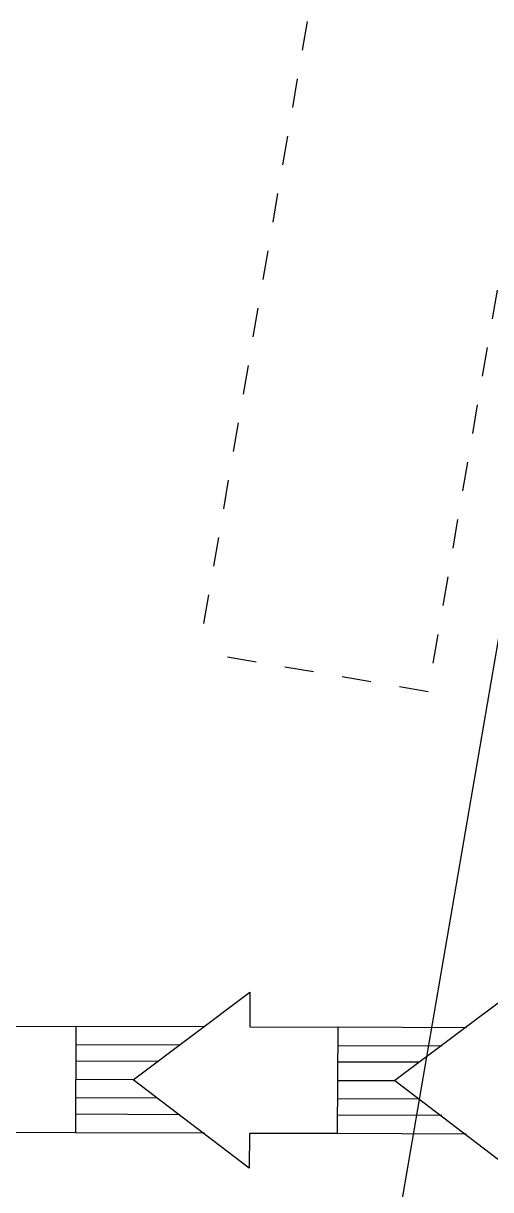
# Model space of a CAD drawing. Header units: metres. Extents: x -1164 to -1017, y 3 to 563.
# Drawn here: x -1075.352 to -1073.745, y 510.645 to 514.653 of the extents above; entities that cross this region are included whole.
import ezdxf

# ---------------------------------------------------------------- set-up
doc = ezdxf.new("R2010")
doc.units = ezdxf.units.M
doc.linetypes.add('JacobsDash', pattern=[0.0045, 0.003, -0.0015])
doc.layers.add('A-DETL-GENF', color=7, linetype='Continuous', lineweight=9)
doc.layers.add('A-DETL-HDLN', color=7, linetype='JacobsDash', lineweight=9)

# ---------------------------------------------------------------- blocks, each defined once
blk = doc.blocks.new('T2DPAA-T2D-C3S-SD-M2D-100020_250_dwg-40816774-DRG 2873021 - motorway level drainage')
at = {"color": 253, "lineweight": 25, "true_color": 0xa3a3a3}
for p, q in [((58.0744, -425.644), (58.0031, -425.372)), ((58.1484, -425.7046), (58.0575, -425.3577)), ((58.231, -425.7702), (58.1187, -425.3417)), ((57.9172, -425.7652), (57.8263, -425.4183)), ((57.952, -425.6761), (57.8807, -425.4041)), ((57.8774, -425.8628), (57.7651, -425.4344)), ((58.4592, -426.6408), (58.3469, -426.2123)), ((58.3026, -426.5146), (58.2313, -426.2426)), ((58.3766, -426.5752), (58.2857, -426.2283)), ((58.1454, -426.6358), (58.0545, -426.2889)), ((58.1802, -426.5467), (58.1089, -426.2747)), ((58.1056, -426.7334), (57.9933, -426.305))]:
    blk.add_line(p, q, dxfattribs=at)
at = {"color": 253, "lineweight": 25, "true_color": 0xa3a3a3, "flags": 128}
for points in [[(57.7636, -424.7079), (58.1577, -425.0189), (58.0421, -425.0492), (58.1187, -425.3416), (57.7651, -425.4343), (57.6884, -425.1419), (57.5728, -425.1722), (57.7636, -424.7079), (57.7137, -424.5174)], [(57.9918, -425.5785), (58.3859, -425.8895), (58.2702, -425.9198), (58.3469, -426.2122), (57.9932, -426.3049), (57.9166, -426.0125), (57.801, -426.0428), (57.9918, -425.5785), (57.9419, -425.388)], [(58.1701, -426.2586), (58.22, -426.4491), (58.0292, -426.9134), (58.1448, -426.8831), (58.1813, -427.0224)], [(58.5545, -427.0045), (58.4984, -426.7904), (58.614, -426.7601), (58.22, -426.4491)]]:
    blk.add_lwpolyline(points, dxfattribs=at)
blk = doc.blocks.new('T2DPAA-T2D-PWC-SD-M2D-100001_ProposedDrainage_rvt-2-DRG 2873021 - motorway level drainage')
at = {"color": 253, "lineweight": 25, "true_color": 0xa3a3a3, "rotation": 75.11694444444437}
blk.add_blockref('T2DPAA-T2D-C3S-SD-M2D-100020_250_dwg-40816774-DRG 2873021 - motorway level drainage', (-1569.5164, 564.2847), dxfattribs=at)

msp = doc.modelspace()

# ---------------------------------------------------------------- linework, layer by layer
at = {"layer": 'A-DETL-GENF', "color": 161, "lineweight": 25, "true_color": 0xa3a3ff}
msp.add_line((-1074.1565546, 509.9863047), (-1068.4121644, 543.388454), dxfattribs=at)
at = {"layer": 'A-DETL-HDLN', "color": 254, "lineweight": 25, "true_color": 0xe8e8e8}
for p, q in [((-1072.5451524, 525.3036703), (-1074.7485033, 512.4917522)), ((-1071.7567266, 525.1680795), (-1073.9600776, 512.3561614)), ((-1073.9600776, 512.3561614), (-1074.7485033, 512.4917522))]:
    msp.add_line(p, q, dxfattribs=at)

# ---------------------------------------------------------------- block references
at = {"lineweight": 5}
msp.add_blockref('T2DPAA-T2D-PWC-SD-M2D-100001_ProposedDrainage_rvt-2-DRG 2873021 - motorway level drainage', (68.3458246, 0), dxfattribs=at)

doc.saveas('drawing.dxf')
